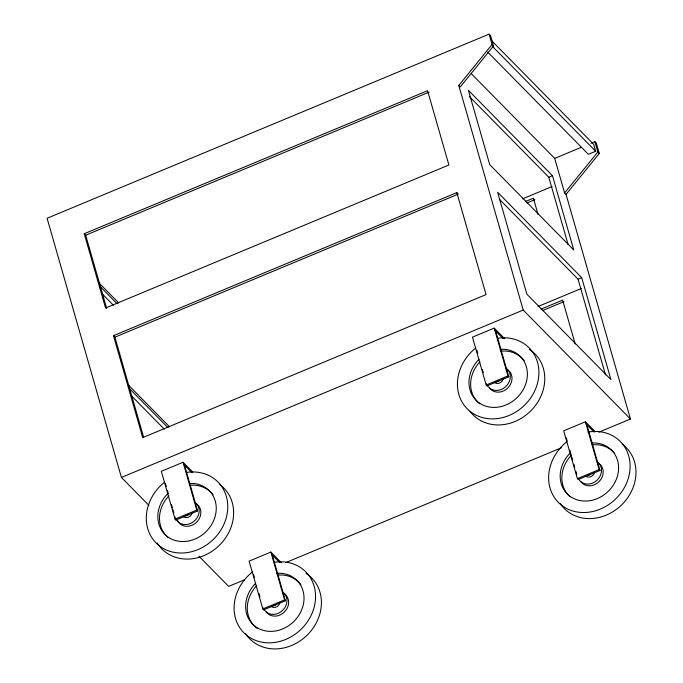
<?xml version="1.0" encoding="UTF-8"?>
<svg xmlns="http://www.w3.org/2000/svg" width="683" height="683" viewBox="0 0 683 683"><rect width="100%" height="100%" fill="white"/><g stroke="black" fill="none" stroke-linecap="round" stroke-linejoin="round"><path stroke-width="1.02" d="M598.94 432.151L630.452 419.021L523.204 310.056L458.797 85.443L492.042 44.515L489.071 34.15L47.093 218.27L121.412 477.434L148.962 505.437M489.071 34.15L490.522 35.618L493.493 45.992L460.248 86.92L458.797 85.443M630.452 419.021L566.045 194.407L564.602 192.939L597.847 152.01L594.867 141.646L590.949 143.276M566.045 194.407L599.29 153.479L596.319 143.114L594.867 141.646M84.24 233.74L427.592 90.702L448.902 164.996L105.549 308.033L84.24 233.74L85.691 235.217L106.702 308.494M85.691 235.217L429.044 92.179M113.472 335.677L456.825 192.64L458.276 194.117L114.923 337.154L113.472 335.677L142.704 437.615L486.057 294.586L456.825 192.64M471.21 73.568L554.69 158.379L581.148 147.357M491.572 40.604L593.681 144.352L595.67 151.259L588.362 154.307L487.739 52.07M469.221 96.371L548.816 177.238L552.47 175.719L573.78 250.012L489.711 164.603L468.41 90.31L552.47 175.719M522.555 198.847L552.069 186.553M525.526 201.476L533.397 198.198L538.067 214.479M526.977 202.953L534.849 199.675M499.196 199.06L578.049 279.176L581.703 277.657L610.935 379.594L526.875 294.194L497.642 192.247L581.703 277.657M121.412 477.434L523.204 310.056M538.016 306.522L581.301 288.491M504.686 338.742L494.219 328.105L472.465 337.171L486.176 384.99L487.039 385.861L508.792 376.803L495.696 331.118M540.979 309.151L562.63 300.136L575.197 343.967M542.43 310.628L564.073 301.613M192.802 472.132L183.078 462.254L161.325 471.313L175.036 519.131L175.898 520.011L197.652 510.944L184.555 465.268M486.176 384.99L507.93 375.923L508.792 376.803M175.036 519.131L196.789 510.073L197.652 510.944M281.336 562.715L270.869 552.077L249.116 561.144L262.827 608.963L263.689 609.834L285.443 600.775L272.346 555.091M595.149 431.639L585.425 421.77L563.68 430.828L577.391 478.646L578.253 479.517L599.998 470.459L586.902 424.775M244.412 579.841L228.66 586.398L198.864 556.133M285.776 562.604L561.52 447.741M262.827 608.963L284.58 599.896L285.443 600.775M577.391 478.646L599.136 469.588L599.998 470.459M492.042 44.515L493.493 45.992M597.847 152.01L599.29 153.479M492.802 46.751L595.67 151.259M494.834 330.248L502.995 338.537M586.04 423.904L594.201 432.194M98.634 282.549L118.765 302.996M99.914 286.288L117.058 303.713M102.219 293.869L113.404 305.233M127.866 384.486L169.606 426.892M128.395 387.474L167.907 427.609M131.452 395.807L164.253 429.137M183.693 464.389L191.855 472.679M271.484 554.22L279.646 562.51M554.69 158.379L564.602 192.939M548.816 177.238L568.077 244.412M578.049 279.176L605.531 375.001M585.425 421.77L599.136 469.588M566.318 437.897L567.189 440.945M569.81 450.08L571.261 455.16M571.85 457.192L572.721 460.231M573.882 464.295L574.762 467.343M575.923 471.398L576.793 474.446M494.219 328.105L507.93 375.923M476.854 350.336L477.724 353.376M482.386 369.623L483.257 372.67M486.458 383.837L487.039 385.861M270.869 552.077L284.58 599.896M253.504 574.309L254.375 577.348M259.036 593.595L259.907 596.643M263.109 607.81L263.689 609.834M183.078 462.254L196.789 510.073M165.423 483.462L166.293 486.509M167.463 490.565L168.334 493.613M171.535 504.78L172.406 507.828M172.995 509.86L173.866 512.899M175.027 516.963L175.898 520.011M114.923 337.154L143.567 437.052M186.638 472.414A43.439 37.642 -44 0 1 225.68 519.72A43.439 37.642 -44 0 1 162.255 547.843A43.439 37.642 -44 0 1 164.526 482.215M219.866 484.657A43.439 37.642 -44 0 1 218.423 546.212A43.439 37.642 -44 0 1 157.278 543.07M188.235 514.615A5.549 4.807 -44 0 1 185.682 515.819M190.011 483.436A31.145 26.996 -44 0 1 214.453 518.551A31.145 26.996 -44 0 1 170.451 538.52A31.145 26.996 -44 0 1 167.856 493.493M196.755 504.105A12.96 11.227 -44 0 1 195.859 522.888A12.96 11.227 -44 0 1 177.563 520.566M195.082 502.372A12.96 11.227 -44 0 1 195.014 520.386A12.96 11.227 -44 0 1 176.906 520.531M167.787 537.256A31.145 26.996 -44 0 1 168.812 495.96M189.772 485.306A31.145 26.996 -44 0 1 213.062 494.868M192.136 512.779A5.549 4.807 -44 0 1 183.59 516.809M497.779 338.264A43.439 37.642 -44 0 1 536.821 385.571A43.439 37.642 -44 0 1 473.396 413.702A43.439 37.642 -44 0 1 475.667 348.074M529.385 349.397A43.439 37.642 -44 0 1 531.57 410.082A43.439 37.642 -44 0 1 470.075 411.379M499.375 380.474A5.549 4.807 -44 0 1 495.465 381.78M500.195 349.346A31.145 26.996 -44 0 1 525.808 383.778A31.145 26.996 -44 0 1 481.856 404.515A31.145 26.996 -44 0 1 478.996 359.343M507.896 369.964A12.96 11.227 -44 0 1 507.828 387.97A12.96 11.227 -44 0 1 489.72 388.115M506.223 368.231A12.96 11.227 -44 0 1 505.326 387.005A12.96 11.227 -44 0 1 487.03 384.691M479.705 403.764A31.145 26.996 -44 0 1 479.953 361.811M500.912 351.164A31.145 26.996 -44 0 1 524.202 360.726M503.277 378.638A5.549 4.807 -44 0 1 494.731 382.668M587.926 432.1A43.439 37.642 -44 0 1 628.249 478.535A43.439 37.642 -44 0 1 564.892 507.529A43.439 37.642 -44 0 1 566.873 441.73M622.222 444.172A43.439 37.642 -44 0 1 621.18 505.335A43.439 37.642 -44 0 1 560.154 503.422M589.369 474.89A5.549 4.807 -44 0 1 588.029 475.334M591.401 443.002A31.145 26.996 -44 0 1 617.014 477.443A31.145 26.996 -44 0 1 573.063 498.172A31.145 26.996 -44 0 1 570.203 453.008M599.102 463.62A12.96 11.227 -44 0 1 599.034 481.626A12.96 11.227 -44 0 1 580.926 481.771M597.429 461.887A12.96 11.227 -44 0 1 597.36 479.893A12.96 11.227 -44 0 1 579.252 480.047M570.134 496.772A31.145 26.996 -44 0 1 571.159 455.467M592.118 444.821A31.145 26.996 -44 0 1 614.794 453.589M594.483 472.295A5.549 4.807 -44 0 1 585.937 476.324M274.429 562.237A43.439 37.642 -44 0 1 313.471 609.543A43.439 37.642 -44 0 1 250.046 637.674A43.439 37.642 -44 0 1 252.317 572.047M306.035 573.37A43.439 37.642 -44 0 1 307.435 634.857A43.439 37.642 -44 0 1 245.598 633.739M276.026 604.446A5.549 4.807 -44 0 1 272.116 605.753M276.846 573.319A31.145 26.996 -44 0 1 302.458 607.75A31.145 26.996 -44 0 1 258.507 628.488A31.145 26.996 -44 0 1 255.647 583.316M284.546 593.937A12.96 11.227 -44 0 1 284.478 611.942A12.96 11.227 -44 0 1 266.37 612.088M282.873 592.204A12.96 11.227 -44 0 1 281.977 610.978A12.96 11.227 -44 0 1 263.681 608.664M257.158 628.343A31.145 26.996 -44 0 1 256.603 585.783M277.563 575.137A31.145 26.996 -44 0 1 300.853 584.699M279.928 602.611A5.549 4.807 -44 0 1 271.382 606.641"/></g></svg>
